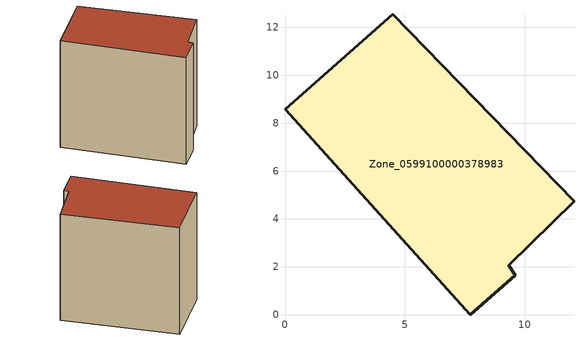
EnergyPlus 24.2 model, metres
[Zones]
Zone_0599100000378983
 floor ground (C_G): 0,8.57 4.5,12.54 12.05,4.74 9.32,2.06 9.59,1.65 7.73,0 z0.12
 wall outside (C_F): 7.73,0 9.59,1.65 9.32,2.06 12.05,4.74 4.5,12.54 0,8.57 7.73,0 z0.12:11.27
 roof outside (C_R): 4.5,12.54 0,8.57 7.73,0 9.59,1.65 9.32,2.06 12.05,4.74 z11.27
[BUILDING]
Pand.0599100000378983: North Axis=0; Terrain=City; Loads Convergence Tolerance Value=0.04; Temperature Convergence Tolerance Value=0.4; Solar Distribution=FullExterior; Maximum Number of Warmup Days=25; Minimum Number of Warmup Days=1
[Site:Location]
Rotterdam.The.Hague.AP_ZH_NLD Design_Conditions: Latitude=51.96; Longitude=4.45; Time Zone=1; Elevation=-4.5
[SITE:GROUNDTEMPERATURE:BUILDINGSURFACE]
18, 18, 18, 18, 18, 18, 18, 18, 18, 18, 18, 18
[MATERIAL] Thermal Absorptance=0.9; Solar Absorptance=0.7; Visible Absorptance=0.7
Name | Roughness | Thickness | Conductivity | Density | Specific Heat
G.TI.1992-2005 | MediumSmooth | 0.15 | 0.06 | 540 | 1210
F.TI.1992-2005 | Rough | 0.3 | 0.12 | 1920 | 840
R.TI.1992-2005 | MediumRough | 0.2 | 0.08 | 1500 | 1000
[CONSTRUCTION]
C_G: G.TI.1992-2005
C_F: F.TI.1992-2005
C_R: R.TI.1992-2005
[ZONE]
Zone_0599100000378983: Type=1; Multiplier=1; Ceiling Height=Autocalculate; Volume=Autocalculate; Floor Area=autocalculate; Part of Total Floor Area=Yes
[ZONEINFILTRATION:DESIGNFLOWRATE]
Infil_Zone_0599100000378983: Zone or ZoneList or Space or SpaceList=Zone_0599100000378983; Schedule=AlwaysOn; Design Flow Rate Calculation Method=Flow/Area; Flow Rate per Floor Area=0.0015; Constant Term Coefficient=1; Temperature Term Coefficient=0; Velocity Term Coefficient=0; Velocity Squared Term Coefficient=0
[HVACTEMPLATE:ZONE:IDEALLOADSAIRSYSTEM]
Zone_0599100000378983: Maximum Heating Supply Air Temperature=50; Minimum Cooling Supply Air Temperature=13; Maximum Heating Supply Air Humidity Ratio=0.0156; Minimum Cooling Supply Air Humidity Ratio=0.0077; Heating Limit=NoLimit; Cooling Limit=NoLimit; Dehumidification Control Type=ConstantSensibleHeatRatio; Cooling Sensible Heat Ratio=0.7; Dehumidification Setpoint=60; Humidification Control Type=None; Humidification Setpoint=30; Outdoor Air Method=None; Outdoor Air Flow Rate per Person=0.00944; Outdoor Air Flow Rate per Zone Floor Area=0; Outdoor Air Flow Rate per Zone=0; Demand Controlled Ventilation Type=None; Outdoor Air Economizer Type=NoEconomizer; Heat Recovery Type=None; Sensible Heat Recovery Effectiveness=0.7; Latent Heat Recovery Effectiveness=0.65
[ZONECONTROL:THERMOSTAT]
ThermostatControl_Zone_0599100000378983: Zone or ZoneList=Zone_0599100000378983; Control Type Schedule=DualSetpointControlType; Control 1=Thermostat_Zone_0599100000378983; Temperature Difference Between Cutout And Setpoint=0
[THERMOSTATSETPOINT:DUALSETPOINT]
Thermostat_Zone_0599100000378983: Heating Setpoint Temperature Schedule=HeatingSetpoint_Zone_0599100000378983; Cooling Setpoint Temperature Schedule=CoolingSetpoint_Zone_0599100000378983
[SCHEDULE:COMPACT]
HeatingSetpoint_Zone_0599100000378983: Through: 12/31, For: AllDays, Until: 24:00, 21
CoolingSetpoint_Zone_0599100000378983: Through: 12/31, For: AllDays, Until: 24:00, 24
DualSetpointControlType: Through: 12/31, For: AllDays, Until: 24:00, 4
AlwaysOn: Through: 12/31, For: AllDays, Until: 24:00, 1
